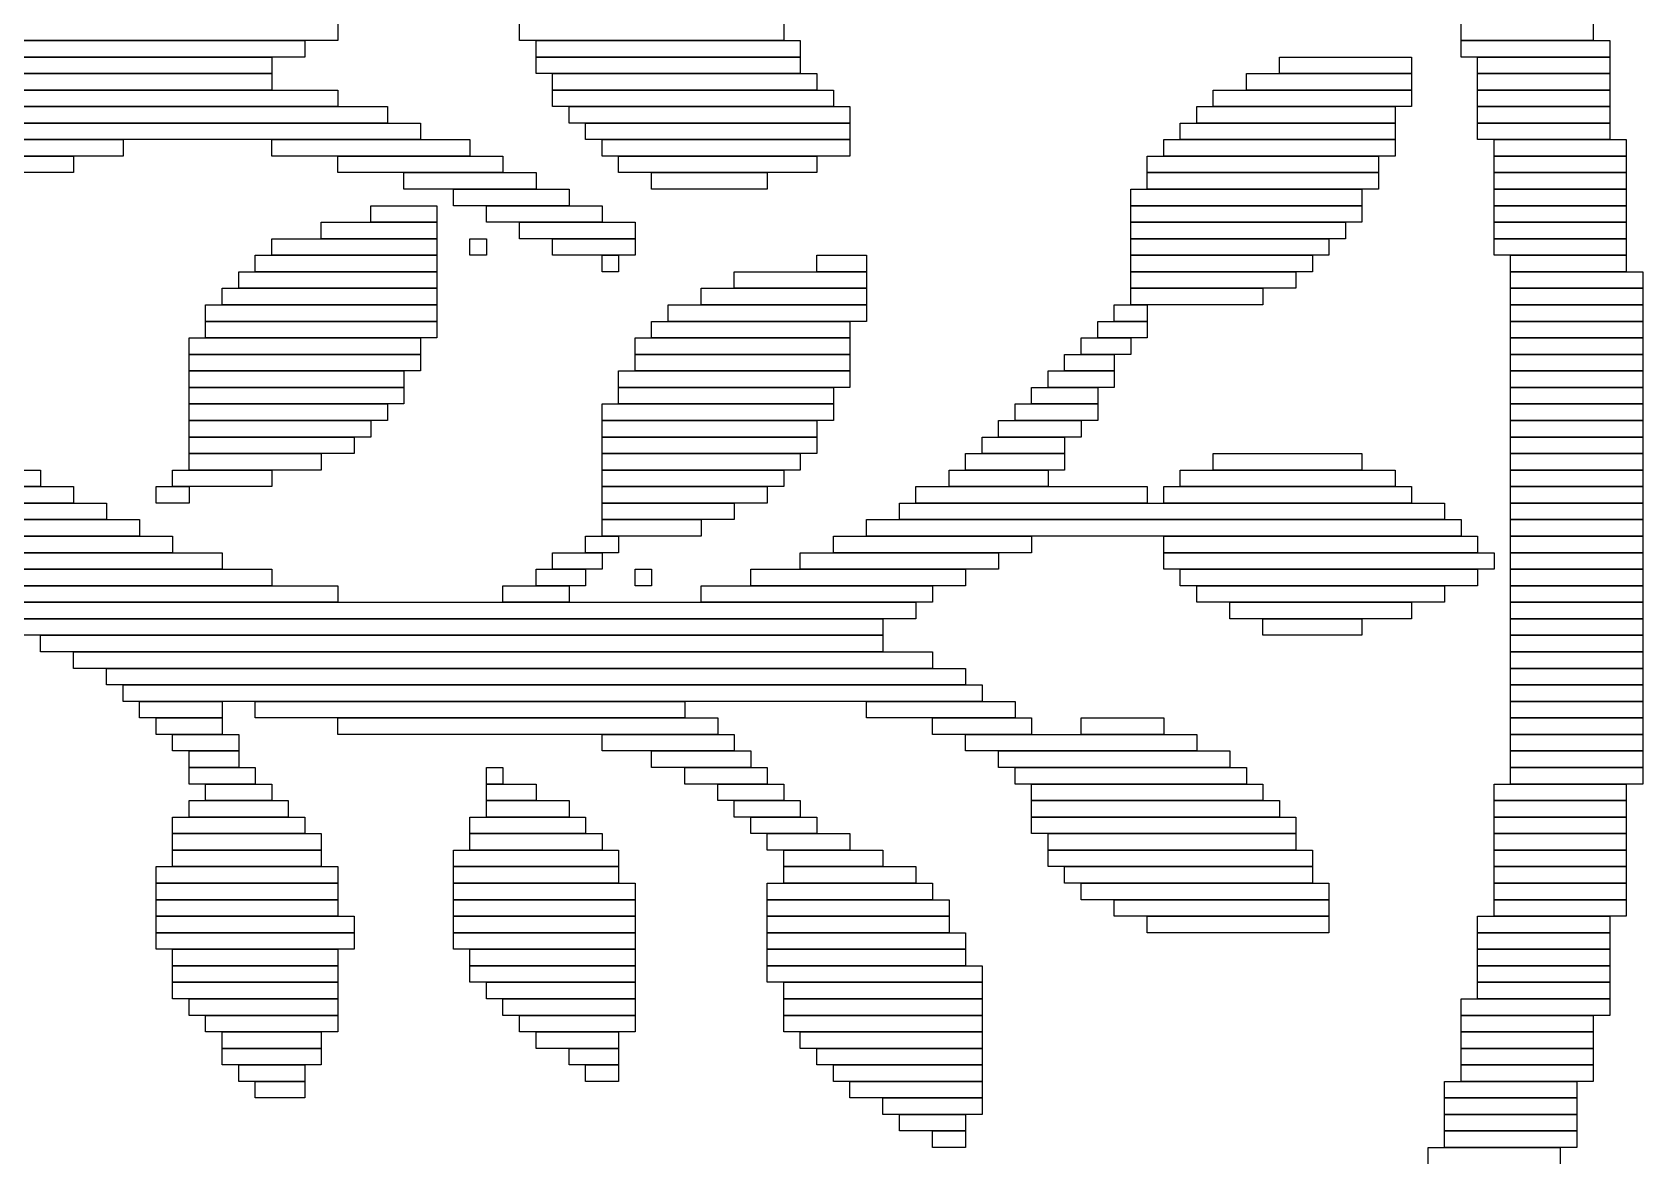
# Model space of a CAD drawing. Extents: x 366 to 657, y 364 to 660.
# Drawn here: x 559.5 to 657, y 474.5 to 542.5 of the extents above; entities that cross this region are included whole.
import ezdxf

# ---------------------------------------------------------------- set-up
doc = ezdxf.new("R2010")
doc.units = 0

msp = doc.modelspace()

# ---------------------------------------------------------------- linework, layer by layer
for p, q in [((578, 543), (578, 542)), ((589, 542), (589, 543)), ((605, 543), (605, 542)), ((646, 542), (646, 543)), ((654, 543), (654, 542)), ((555, 542), (576, 542)), ((578, 542), (558, 542)), ((576, 542), (576, 541)), ((605, 542), (589, 542)), ((590, 542), (606, 542)), ((590, 541), (590, 542)), ((606, 542), (606, 541)), ((654, 542), (646, 542)), ((646, 542), (655, 542)), ((646, 541), (646, 542)), ((655, 542), (655, 541)), ((552, 541), (574, 541)), ((576, 541), (555, 541)), ((574, 541), (574, 540)), ((606, 541), (590, 541)), ((590, 541), (606, 541)), ((590, 540), (590, 541)), ((606, 541), (606, 540)), ((635, 541), (643, 541)), ((635, 540), (635, 541)), ((643, 541), (643, 540)), ((655, 541), (646, 541)), ((647, 541), (655, 541)), ((647, 540), (647, 541)), ((655, 541), (655, 540)), ((549, 540), (574, 540)), ((574, 540), (552, 540)), ((574, 540), (574, 539)), ((606, 540), (590, 540)), ((591, 540), (607, 540)), ((591, 539), (591, 540)), ((607, 540), (607, 539)), ((633, 540), (643, 540)), ((633, 539), (633, 540)), ((643, 540), (635, 540)), ((643, 540), (643, 539)), ((655, 540), (647, 540)), ((647, 540), (655, 540)), ((647, 539), (647, 540)), ((655, 540), (655, 539)), ((546, 539), (578, 539)), ((574, 539), (549, 539)), ((578, 539), (578, 538)), ((607, 539), (591, 539)), ((591, 539), (608, 539)), ((591, 538), (591, 539)), ((608, 539), (608, 538)), ((631, 539), (643, 539)), ((631, 538), (631, 539)), ((643, 539), (633, 539)), ((643, 539), (643, 538)), ((655, 539), (647, 539)), ((647, 539), (655, 539)), ((647, 538), (647, 539)), ((655, 539), (655, 538)), ((543, 538), (581, 538)), ((578, 538), (546, 538)), ((581, 538), (581, 537)), ((608, 538), (591, 538)), ((592, 538), (609, 538)), ((592, 537), (592, 538)), ((609, 538), (609, 537)), ((630, 538), (642, 538)), ((630, 537), (630, 538)), ((643, 538), (631, 538)), ((642, 538), (642, 537)), ((655, 538), (647, 538)), ((647, 538), (655, 538)), ((647, 537), (647, 538)), ((655, 538), (655, 537)), ((541, 537), (583, 537)), ((581, 537), (543, 537)), ((583, 537), (583, 536)), ((609, 537), (592, 537)), ((593, 537), (609, 537)), ((593, 536), (593, 537)), ((609, 537), (609, 536)), ((629, 537), (642, 537)), ((629, 536), (629, 537)), ((642, 537), (630, 537)), ((642, 537), (642, 536)), ((655, 537), (647, 537)), ((647, 537), (655, 537)), ((647, 536), (647, 537)), ((655, 537), (655, 536)), ((539, 536), (565, 536)), ((583, 536), (541, 536)), ((565, 536), (565, 535)), ((574, 536), (586, 536)), ((574, 535), (574, 536)), ((586, 536), (586, 535)), ((609, 536), (593, 536)), ((594, 536), (609, 536)), ((594, 535), (594, 536)), ((609, 536), (609, 535)), ((628, 536), (642, 536)), ((628, 535), (628, 536)), ((642, 536), (629, 536)), ((642, 536), (642, 535)), ((655, 536), (647, 536)), ((648, 536), (656, 536)), ((648, 535), (648, 536)), ((656, 536), (656, 535)), ((537, 535), (562, 535)), ((565, 535), (539, 535)), ((562, 535), (562, 534)), ((586, 535), (574, 535)), ((578, 535), (588, 535)), ((578, 534), (578, 535)), ((588, 535), (588, 534)), ((609, 535), (594, 535)), ((595, 535), (607, 535)), ((595, 534), (595, 535)), ((607, 535), (607, 534)), ((627, 535), (641, 535)), ((627, 534), (627, 535)), ((642, 535), (628, 535)), ((641, 535), (641, 534)), ((656, 535), (648, 535)), ((648, 535), (656, 535)), ((648, 534), (648, 535)), ((656, 535), (656, 534)), ((562, 534), (537, 534)), ((588, 534), (578, 534)), ((582, 534), (590, 534)), ((582, 533), (582, 534)), ((590, 534), (590, 533)), ((607, 534), (595, 534)), ((597, 534), (604, 534)), ((597, 533), (597, 534)), ((604, 534), (604, 533)), ((641, 534), (627, 534)), ((627, 534), (641, 534)), ((627, 533), (627, 534)), ((641, 534), (641, 533)), ((656, 534), (648, 534)), ((648, 534), (656, 534)), ((648, 533), (648, 534)), ((656, 534), (656, 533)), ((590, 533), (582, 533)), ((585, 533), (592, 533)), ((585, 532), (585, 533)), ((592, 533), (592, 532)), ((604, 533), (597, 533)), ((626, 533), (640, 533)), ((626, 532), (626, 533)), ((641, 533), (627, 533)), ((640, 533), (640, 532)), ((656, 533), (648, 533)), ((648, 533), (656, 533)), ((648, 532), (648, 533)), ((656, 533), (656, 532)), ((580, 532), (584, 532)), ((580, 531), (580, 532)), ((584, 532), (584, 531)), ((592, 532), (585, 532)), ((587, 532), (594, 532)), ((587, 531), (587, 532)), ((594, 532), (594, 531)), ((640, 532), (626, 532)), ((626, 532), (640, 532)), ((626, 531), (626, 532)), ((640, 532), (640, 531)), ((656, 532), (648, 532)), ((648, 532), (656, 532)), ((648, 531), (648, 532)), ((656, 532), (656, 531)), ((577, 531), (584, 531)), ((577, 530), (577, 531)), ((584, 531), (580, 531)), ((584, 531), (584, 530)), ((594, 531), (587, 531)), ((589, 531), (596, 531)), ((589, 530), (589, 531)), ((596, 531), (596, 530)), ((640, 531), (626, 531)), ((626, 531), (639, 531)), ((626, 530), (626, 531)), ((639, 531), (639, 530)), ((656, 531), (648, 531)), ((648, 531), (656, 531)), ((648, 530), (648, 531)), ((656, 531), (656, 530)), ((574, 530), (584, 530)), ((574, 529), (574, 530)), ((584, 530), (577, 530)), ((584, 530), (584, 529)), ((586, 530), (587, 530)), ((586, 529), (586, 530)), ((587, 530), (587, 529)), ((596, 530), (589, 530)), ((591, 530), (596, 530)), ((591, 529), (591, 530)), ((596, 530), (596, 529)), ((639, 530), (626, 530)), ((626, 530), (638, 530)), ((626, 529), (626, 530)), ((638, 530), (638, 529)), ((656, 530), (648, 530)), ((648, 530), (656, 530)), ((648, 529), (648, 530)), ((656, 530), (656, 529)), ((573, 529), (584, 529)), ((573, 528), (573, 529)), ((584, 529), (574, 529)), ((584, 529), (584, 528)), ((587, 529), (586, 529)), ((596, 529), (591, 529)), ((594, 529), (595, 529)), ((594, 528), (594, 529)), ((595, 529), (595, 528)), ((607, 529), (610, 529)), ((607, 528), (607, 529)), ((610, 529), (610, 528)), ((638, 529), (626, 529)), ((626, 529), (637, 529)), ((626, 528), (626, 529)), ((637, 529), (637, 528)), ((656, 529), (648, 529)), ((649, 529), (656, 529)), ((649, 528), (649, 529)), ((656, 529), (656, 528)), ((572, 528), (584, 528)), ((572, 527), (572, 528)), ((584, 528), (573, 528)), ((584, 528), (584, 527)), ((595, 528), (594, 528)), ((602, 528), (610, 528)), ((602, 527), (602, 528)), ((610, 528), (607, 528)), ((610, 528), (610, 527)), ((637, 528), (626, 528)), ((626, 528), (636, 528)), ((626, 527), (626, 528)), ((636, 528), (636, 527)), ((656, 528), (649, 528)), ((649, 528), (657, 528)), ((649, 527), (649, 528)), ((657, 528), (657, 527)), ((571, 527), (584, 527)), ((571, 526), (571, 527)), ((584, 527), (572, 527)), ((584, 527), (584, 526)), ((600, 527), (610, 527)), ((600, 526), (600, 527)), ((610, 527), (602, 527)), ((610, 527), (610, 526)), ((636, 527), (626, 527)), ((626, 527), (634, 527)), ((626, 526), (626, 527)), ((634, 527), (634, 526)), ((657, 527), (649, 527)), ((649, 527), (657, 527)), ((649, 526), (649, 527)), ((657, 527), (657, 526)), ((570, 526), (584, 526)), ((570, 525), (570, 526)), ((584, 526), (571, 526)), ((584, 526), (584, 525)), ((598, 526), (610, 526)), ((598, 525), (598, 526)), ((610, 526), (600, 526)), ((610, 526), (610, 525)), ((625, 526), (627, 526)), ((625, 525), (625, 526)), ((634, 526), (626, 526)), ((627, 526), (627, 525)), ((657, 526), (649, 526)), ((649, 526), (657, 526)), ((649, 525), (649, 526)), ((657, 526), (657, 525)), ((584, 525), (570, 525)), ((570, 525), (584, 525)), ((570, 524), (570, 525)), ((584, 525), (584, 524)), ((597, 525), (609, 525)), ((597, 524), (597, 525)), ((610, 525), (598, 525)), ((609, 525), (609, 524)), ((624, 525), (627, 525)), ((624, 524), (624, 525)), ((627, 525), (625, 525)), ((627, 525), (627, 524)), ((657, 525), (649, 525)), ((649, 525), (657, 525)), ((649, 524), (649, 525)), ((657, 525), (657, 524)), ((569, 524), (583, 524)), ((569, 523), (569, 524)), ((584, 524), (570, 524)), ((583, 524), (583, 523)), ((596, 524), (609, 524)), ((596, 523), (596, 524)), ((609, 524), (597, 524)), ((609, 524), (609, 523)), ((623, 524), (626, 524)), ((623, 523), (623, 524)), ((627, 524), (624, 524)), ((626, 524), (626, 523)), ((657, 524), (649, 524)), ((649, 524), (657, 524)), ((649, 523), (649, 524)), ((657, 524), (657, 523)), ((583, 523), (569, 523)), ((569, 523), (583, 523)), ((569, 522), (569, 523)), ((583, 523), (583, 522)), ((609, 523), (596, 523)), ((596, 523), (609, 523)), ((596, 522), (596, 523)), ((609, 523), (609, 522)), ((622, 523), (625, 523)), ((622, 522), (622, 523)), ((626, 523), (623, 523)), ((625, 523), (625, 522)), ((657, 523), (649, 523)), ((649, 523), (657, 523)), ((649, 522), (649, 523)), ((657, 523), (657, 522)), ((583, 522), (569, 522)), ((569, 522), (582, 522)), ((569, 521), (569, 522)), ((582, 522), (582, 521)), ((595, 522), (609, 522)), ((595, 521), (595, 522)), ((609, 522), (596, 522)), ((609, 522), (609, 521)), ((621, 522), (625, 522)), ((621, 521), (621, 522)), ((625, 522), (622, 522)), ((625, 522), (625, 521)), ((657, 522), (649, 522)), ((649, 522), (657, 522)), ((649, 521), (649, 522)), ((657, 522), (657, 521)), ((582, 521), (569, 521)), ((569, 521), (582, 521)), ((569, 520), (569, 521)), ((582, 521), (582, 520)), ((609, 521), (595, 521)), ((595, 521), (608, 521)), ((595, 520), (595, 521)), ((608, 521), (608, 520)), ((620, 521), (624, 521)), ((620, 520), (620, 521)), ((625, 521), (621, 521)), ((624, 521), (624, 520)), ((657, 521), (649, 521)), ((649, 521), (657, 521)), ((649, 520), (649, 521)), ((657, 521), (657, 520)), ((582, 520), (569, 520)), ((569, 520), (581, 520)), ((569, 519), (569, 520)), ((581, 520), (581, 519)), ((594, 520), (608, 520)), ((594, 519), (594, 520)), ((608, 520), (595, 520)), ((608, 520), (608, 519)), ((619, 520), (624, 520)), ((619, 519), (619, 520)), ((624, 520), (620, 520)), ((624, 520), (624, 519)), ((657, 520), (649, 520)), ((649, 520), (657, 520)), ((649, 519), (649, 520)), ((657, 520), (657, 519)), ((581, 519), (569, 519)), ((569, 519), (580, 519)), ((569, 518), (569, 519)), ((580, 519), (580, 518)), ((608, 519), (594, 519)), ((594, 519), (607, 519)), ((594, 518), (594, 519)), ((607, 519), (607, 518)), ((618, 519), (623, 519)), ((618, 518), (618, 519)), ((624, 519), (619, 519)), ((623, 519), (623, 518)), ((657, 519), (649, 519)), ((649, 519), (657, 519)), ((649, 518), (649, 519)), ((657, 519), (657, 518)), ((580, 518), (569, 518)), ((569, 518), (579, 518)), ((569, 517), (569, 518)), ((579, 518), (579, 517)), ((607, 518), (594, 518)), ((594, 518), (607, 518)), ((594, 517), (594, 518)), ((607, 518), (607, 517)), ((617, 518), (622, 518)), ((617, 517), (617, 518)), ((623, 518), (618, 518)), ((622, 518), (622, 517)), ((657, 518), (649, 518)), ((649, 518), (657, 518)), ((649, 517), (649, 518)), ((657, 518), (657, 517)), ((579, 517), (569, 517)), ((569, 517), (577, 517)), ((569, 516), (569, 517)), ((577, 517), (577, 516)), ((607, 517), (594, 517)), ((594, 517), (606, 517)), ((594, 516), (594, 517)), ((606, 517), (606, 516)), ((616, 517), (622, 517)), ((616, 516), (616, 517)), ((622, 517), (617, 517)), ((622, 517), (622, 516)), ((631, 517), (640, 517)), ((631, 516), (631, 517)), ((640, 517), (640, 516)), ((657, 517), (649, 517)), ((649, 517), (657, 517)), ((649, 516), (649, 517)), ((657, 517), (657, 516)), ((516, 516), (560, 516)), ((560, 516), (560, 515)), ((568, 516), (574, 516)), ((568, 515), (568, 516)), ((577, 516), (569, 516)), ((574, 516), (574, 515)), ((606, 516), (594, 516)), ((594, 516), (605, 516)), ((594, 515), (594, 516)), ((605, 516), (605, 515)), ((615, 516), (621, 516)), ((615, 515), (615, 516)), ((622, 516), (616, 516)), ((621, 516), (621, 515)), ((629, 516), (642, 516)), ((629, 515), (629, 516)), ((640, 516), (631, 516)), ((642, 516), (642, 515)), ((657, 516), (649, 516)), ((649, 516), (657, 516)), ((649, 515), (649, 516)), ((657, 516), (657, 515)), ((515, 515), (562, 515)), ((560, 515), (516, 515)), ((562, 515), (562, 514)), ((567, 515), (569, 515)), ((567, 514), (567, 515)), ((574, 515), (568, 515)), ((569, 515), (569, 514)), ((605, 515), (594, 515)), ((594, 515), (604, 515)), ((594, 514), (594, 515)), ((604, 515), (604, 514)), ((613, 515), (627, 515)), ((613, 514), (613, 515)), ((621, 515), (615, 515)), ((627, 515), (627, 514)), ((628, 515), (643, 515)), ((628, 514), (628, 515)), ((642, 515), (629, 515)), ((643, 515), (643, 514)), ((657, 515), (649, 515)), ((649, 515), (657, 515)), ((649, 514), (649, 515)), ((657, 515), (657, 514)), ((562, 514), (515, 514)), ((515, 514), (564, 514)), ((564, 514), (564, 513)), ((569, 514), (567, 514)), ((604, 514), (594, 514)), ((594, 514), (602, 514)), ((594, 513), (594, 514)), ((602, 514), (602, 513)), ((612, 514), (645, 514)), ((612, 513), (612, 514)), ((627, 514), (613, 514)), ((643, 514), (628, 514)), ((645, 514), (645, 513)), ((657, 514), (649, 514)), ((649, 514), (657, 514)), ((649, 513), (649, 514)), ((657, 514), (657, 513)), ((514, 513), (566, 513)), ((564, 513), (515, 513)), ((566, 513), (566, 512)), ((602, 513), (594, 513)), ((594, 513), (600, 513)), ((594, 512), (594, 513)), ((600, 513), (600, 512)), ((610, 513), (646, 513)), ((610, 512), (610, 513)), ((645, 513), (612, 513)), ((646, 513), (646, 512)), ((657, 513), (649, 513)), ((649, 513), (657, 513)), ((649, 512), (649, 513)), ((657, 513), (657, 512)), ((566, 512), (514, 512)), ((514, 512), (568, 512)), ((568, 512), (568, 511)), ((593, 512), (595, 512)), ((593, 511), (593, 512)), ((600, 512), (594, 512)), ((595, 512), (595, 511)), ((608, 512), (620, 512)), ((608, 511), (608, 512)), ((646, 512), (610, 512)), ((620, 512), (620, 511)), ((628, 512), (647, 512)), ((628, 511), (628, 512)), ((647, 512), (647, 511)), ((657, 512), (649, 512)), ((649, 512), (657, 512)), ((649, 511), (649, 512)), ((657, 512), (657, 511)), ((568, 511), (514, 511)), ((548, 511), (571, 511)), ((571, 511), (571, 510)), ((591, 511), (594, 511)), ((591, 510), (591, 511)), ((595, 511), (593, 511)), ((594, 511), (594, 510)), ((606, 511), (618, 511)), ((606, 510), (606, 511)), ((620, 511), (608, 511)), ((618, 511), (618, 510)), ((647, 511), (628, 511)), ((628, 511), (648, 511)), ((628, 510), (628, 511)), ((648, 511), (648, 510)), ((657, 511), (649, 511)), ((649, 511), (657, 511)), ((649, 510), (649, 511)), ((657, 511), (657, 510)), ((571, 510), (548, 510)), ((552, 510), (574, 510)), ((574, 510), (574, 509)), ((590, 510), (593, 510)), ((590, 509), (590, 510)), ((594, 510), (591, 510)), ((593, 510), (593, 509)), ((596, 510), (597, 510)), ((596, 509), (596, 510)), ((597, 510), (597, 509)), ((603, 510), (616, 510)), ((603, 509), (603, 510)), ((618, 510), (606, 510)), ((616, 510), (616, 509)), ((648, 510), (628, 510)), ((629, 510), (647, 510)), ((629, 509), (629, 510)), ((647, 510), (647, 509)), ((657, 510), (649, 510)), ((649, 510), (657, 510)), ((649, 509), (649, 510)), ((657, 510), (657, 509)), ((574, 509), (552, 509)), ((554, 509), (578, 509)), ((578, 509), (578, 508)), ((588, 509), (592, 509)), ((588, 508), (588, 509)), ((593, 509), (590, 509)), ((592, 509), (592, 508)), ((597, 509), (596, 509)), ((600, 509), (614, 509)), ((600, 508), (600, 509)), ((616, 509), (603, 509)), ((614, 509), (614, 508)), ((647, 509), (629, 509)), ((630, 509), (645, 509)), ((630, 508), (630, 509)), ((645, 509), (645, 508)), ((657, 509), (649, 509)), ((649, 509), (657, 509)), ((649, 508), (649, 509)), ((657, 509), (657, 508)), ((578, 508), (554, 508)), ((556, 508), (613, 508)), ((592, 508), (588, 508)), ((614, 508), (600, 508)), ((613, 508), (613, 507)), ((645, 508), (630, 508)), ((632, 508), (643, 508)), ((632, 507), (632, 508)), ((643, 508), (643, 507)), ((657, 508), (649, 508)), ((649, 508), (657, 508)), ((649, 507), (649, 508)), ((657, 508), (657, 507)), ((613, 507), (556, 507)), ((558, 507), (611, 507)), ((611, 507), (611, 506)), ((643, 507), (632, 507)), ((634, 507), (640, 507)), ((634, 506), (634, 507)), ((640, 507), (640, 506)), ((657, 507), (649, 507)), ((649, 507), (657, 507)), ((649, 506), (649, 507)), ((657, 507), (657, 506)), ((611, 506), (558, 506)), ((560, 506), (611, 506)), ((560, 505), (560, 506)), ((611, 506), (611, 505)), ((640, 506), (634, 506)), ((657, 506), (649, 506)), ((649, 506), (657, 506)), ((649, 505), (649, 506)), ((657, 506), (657, 505)), ((611, 505), (560, 505)), ((562, 505), (614, 505)), ((562, 504), (562, 505)), ((614, 505), (614, 504)), ((657, 505), (649, 505)), ((649, 505), (657, 505)), ((649, 504), (649, 505)), ((657, 505), (657, 504)), ((614, 504), (562, 504)), ((564, 504), (616, 504)), ((564, 503), (564, 504)), ((616, 504), (616, 503)), ((657, 504), (649, 504)), ((649, 504), (657, 504)), ((649, 503), (649, 504)), ((657, 504), (657, 503)), ((616, 503), (564, 503)), ((565, 503), (617, 503)), ((565, 502), (565, 503)), ((617, 503), (617, 502)), ((657, 503), (649, 503)), ((649, 503), (657, 503)), ((649, 502), (649, 503)), ((657, 503), (657, 502)), ((617, 502), (565, 502)), ((566, 502), (571, 502)), ((566, 501), (566, 502)), ((571, 502), (571, 501)), ((573, 502), (599, 502)), ((573, 501), (573, 502)), ((599, 502), (599, 501)), ((610, 502), (619, 502)), ((610, 501), (610, 502)), ((619, 502), (619, 501)), ((657, 502), (649, 502)), ((649, 502), (657, 502)), ((649, 501), (649, 502)), ((657, 502), (657, 501)), ((571, 501), (566, 501)), ((567, 501), (571, 501)), ((567, 500), (567, 501)), ((571, 501), (571, 500)), ((599, 501), (573, 501)), ((578, 501), (601, 501)), ((578, 500), (578, 501)), ((601, 501), (601, 500)), ((619, 501), (610, 501)), ((614, 501), (620, 501)), ((614, 500), (614, 501)), ((620, 501), (620, 500)), ((623, 501), (628, 501)), ((623, 500), (623, 501)), ((628, 501), (628, 500)), ((657, 501), (649, 501)), ((649, 501), (657, 501)), ((649, 500), (649, 501)), ((657, 501), (657, 500)), ((571, 500), (567, 500)), ((568, 500), (572, 500)), ((568, 499), (568, 500)), ((572, 500), (572, 499)), ((601, 500), (578, 500)), ((594, 500), (602, 500)), ((594, 499), (594, 500)), ((602, 500), (602, 499)), ((620, 500), (614, 500)), ((616, 500), (630, 500)), ((616, 499), (616, 500)), ((628, 500), (623, 500)), ((630, 500), (630, 499)), ((657, 500), (649, 500)), ((649, 500), (657, 500)), ((649, 499), (649, 500)), ((657, 500), (657, 499)), ((572, 499), (568, 499)), ((569, 499), (572, 499)), ((569, 498), (569, 499)), ((572, 499), (572, 498)), ((602, 499), (594, 499)), ((597, 499), (603, 499)), ((597, 498), (597, 499)), ((603, 499), (603, 498)), ((630, 499), (616, 499)), ((618, 499), (632, 499)), ((618, 498), (618, 499)), ((632, 499), (632, 498)), ((657, 499), (649, 499)), ((649, 499), (657, 499)), ((649, 498), (649, 499)), ((657, 499), (657, 498)), ((572, 498), (569, 498)), ((569, 498), (573, 498)), ((569, 497), (569, 498)), ((573, 498), (573, 497)), ((587, 498), (588, 498)), ((587, 497), (587, 498)), ((588, 498), (588, 497)), ((603, 498), (597, 498)), ((599, 498), (604, 498)), ((599, 497), (599, 498)), ((604, 498), (604, 497)), ((632, 498), (618, 498)), ((619, 498), (633, 498)), ((619, 497), (619, 498)), ((633, 498), (633, 497)), ((657, 498), (649, 498)), ((649, 498), (657, 498)), ((649, 497), (649, 498)), ((657, 498), (657, 497)), ((573, 497), (569, 497)), ((570, 497), (574, 497)), ((570, 496), (570, 497)), ((574, 497), (574, 496)), ((588, 497), (587, 497)), ((587, 497), (590, 497)), ((587, 496), (587, 497)), ((590, 497), (590, 496)), ((604, 497), (599, 497)), ((601, 497), (605, 497)), ((601, 496), (601, 497)), ((605, 497), (605, 496)), ((633, 497), (619, 497)), ((620, 497), (634, 497)), ((620, 496), (620, 497)), ((634, 497), (634, 496)), ((648, 497), (656, 497)), ((648, 496), (648, 497)), ((657, 497), (649, 497)), ((656, 497), (656, 496)), ((569, 496), (575, 496)), ((569, 495), (569, 496)), ((574, 496), (570, 496)), ((575, 496), (575, 495)), ((590, 496), (587, 496)), ((587, 496), (592, 496)), ((587, 495), (587, 496)), ((592, 496), (592, 495)), ((605, 496), (601, 496)), ((602, 496), (606, 496)), ((602, 495), (602, 496)), ((606, 496), (606, 495)), ((634, 496), (620, 496)), ((620, 496), (635, 496)), ((620, 495), (620, 496)), ((635, 496), (635, 495)), ((656, 496), (648, 496)), ((648, 496), (656, 496)), ((648, 495), (648, 496)), ((656, 496), (656, 495)), ((568, 495), (576, 495)), ((568, 494), (568, 495)), ((575, 495), (569, 495)), ((576, 495), (576, 494)), ((586, 495), (593, 495)), ((586, 494), (586, 495)), ((592, 495), (587, 495)), ((593, 495), (593, 494)), ((606, 495), (602, 495)), ((603, 495), (607, 495)), ((603, 494), (603, 495)), ((607, 495), (607, 494)), ((635, 495), (620, 495)), ((620, 495), (636, 495)), ((620, 494), (620, 495)), ((636, 495), (636, 494)), ((656, 495), (648, 495)), ((648, 495), (656, 495)), ((648, 494), (648, 495)), ((656, 495), (656, 494)), ((576, 494), (568, 494)), ((568, 494), (577, 494)), ((568, 493), (568, 494)), ((577, 494), (577, 493)), ((593, 494), (586, 494)), ((586, 494), (594, 494)), ((586, 493), (586, 494)), ((594, 494), (594, 493)), ((607, 494), (603, 494)), ((604, 494), (609, 494)), ((604, 493), (604, 494)), ((609, 494), (609, 493)), ((636, 494), (620, 494)), ((621, 494), (636, 494)), ((621, 493), (621, 494)), ((636, 494), (636, 493)), ((656, 494), (648, 494)), ((648, 494), (656, 494)), ((648, 493), (648, 494)), ((656, 494), (656, 493)), ((577, 493), (568, 493)), ((568, 493), (577, 493)), ((568, 492), (568, 493)), ((577, 493), (577, 492)), ((585, 493), (595, 493)), ((585, 492), (585, 493)), ((594, 493), (586, 493)), ((595, 493), (595, 492)), ((609, 493), (604, 493)), ((605, 493), (611, 493)), ((605, 492), (605, 493)), ((611, 493), (611, 492)), ((636, 493), (621, 493)), ((621, 493), (637, 493)), ((621, 492), (621, 493)), ((637, 493), (637, 492)), ((656, 493), (648, 493)), ((648, 493), (656, 493)), ((648, 492), (648, 493)), ((656, 493), (656, 492)), ((567, 492), (578, 492)), ((567, 491), (567, 492)), ((577, 492), (568, 492)), ((578, 492), (578, 491)), ((595, 492), (585, 492)), ((585, 492), (595, 492)), ((585, 491), (585, 492)), ((595, 492), (595, 491)), ((611, 492), (605, 492)), ((605, 492), (613, 492)), ((605, 491), (605, 492)), ((613, 492), (613, 491)), ((637, 492), (621, 492)), ((622, 492), (637, 492)), ((622, 491), (622, 492)), ((637, 492), (637, 491)), ((656, 492), (648, 492)), ((648, 492), (656, 492)), ((648, 491), (648, 492)), ((656, 492), (656, 491)), ((578, 491), (567, 491)), ((567, 491), (578, 491)), ((567, 490), (567, 491)), ((578, 491), (578, 490)), ((595, 491), (585, 491)), ((585, 491), (596, 491)), ((585, 490), (585, 491)), ((596, 491), (596, 490)), ((604, 491), (614, 491)), ((604, 490), (604, 491)), ((613, 491), (605, 491)), ((614, 491), (614, 490)), ((637, 491), (622, 491)), ((623, 491), (638, 491)), ((623, 490), (623, 491)), ((638, 491), (638, 490)), ((656, 491), (648, 491)), ((648, 491), (656, 491)), ((648, 490), (648, 491)), ((656, 491), (656, 490)), ((578, 490), (567, 490)), ((567, 490), (578, 490)), ((567, 489), (567, 490)), ((578, 490), (578, 489)), ((596, 490), (585, 490)), ((585, 490), (596, 490)), ((585, 489), (585, 490)), ((596, 490), (596, 489)), ((614, 490), (604, 490)), ((604, 490), (615, 490)), ((604, 489), (604, 490)), ((615, 490), (615, 489)), ((638, 490), (623, 490)), ((625, 490), (638, 490)), ((625, 489), (625, 490)), ((638, 490), (638, 489)), ((656, 490), (648, 490)), ((648, 490), (656, 490)), ((648, 489), (648, 490)), ((656, 490), (656, 489)), ((578, 489), (567, 489)), ((567, 489), (579, 489)), ((567, 488), (567, 489)), ((579, 489), (579, 488)), ((596, 489), (585, 489)), ((585, 489), (596, 489)), ((585, 488), (585, 489)), ((596, 489), (596, 488)), ((615, 489), (604, 489)), ((604, 489), (615, 489)), ((604, 488), (604, 489)), ((615, 489), (615, 488)), ((638, 489), (625, 489)), ((627, 489), (638, 489)), ((627, 488), (627, 489)), ((638, 489), (638, 488)), ((647, 489), (655, 489)), ((647, 488), (647, 489)), ((656, 489), (648, 489)), ((655, 489), (655, 488)), ((579, 488), (567, 488)), ((567, 488), (579, 488)), ((567, 487), (567, 488)), ((579, 488), (579, 487)), ((596, 488), (585, 488)), ((585, 488), (596, 488)), ((585, 487), (585, 488)), ((596, 488), (596, 487)), ((615, 488), (604, 488)), ((604, 488), (616, 488)), ((604, 487), (604, 488)), ((616, 488), (616, 487)), ((638, 488), (627, 488)), ((655, 488), (647, 488)), ((647, 488), (655, 488)), ((647, 487), (647, 488)), ((655, 488), (655, 487)), ((579, 487), (567, 487)), ((568, 487), (578, 487)), ((568, 486), (568, 487)), ((578, 487), (578, 486)), ((596, 487), (585, 487)), ((586, 487), (596, 487)), ((586, 486), (586, 487)), ((596, 487), (596, 486)), ((616, 487), (604, 487)), ((604, 487), (616, 487)), ((604, 486), (604, 487)), ((616, 487), (616, 486)), ((655, 487), (647, 487)), ((647, 487), (655, 487)), ((647, 486), (647, 487)), ((655, 487), (655, 486)), ((578, 486), (568, 486)), ((568, 486), (578, 486)), ((568, 485), (568, 486)), ((578, 486), (578, 485)), ((596, 486), (586, 486)), ((586, 486), (596, 486)), ((586, 485), (586, 486)), ((596, 486), (596, 485)), ((616, 486), (604, 486)), ((604, 486), (617, 486)), ((604, 485), (604, 486)), ((617, 486), (617, 485)), ((655, 486), (647, 486)), ((647, 486), (655, 486)), ((647, 485), (647, 486)), ((655, 486), (655, 485)), ((578, 485), (568, 485)), ((568, 485), (578, 485)), ((568, 484), (568, 485)), ((578, 485), (578, 484)), ((596, 485), (586, 485)), ((587, 485), (596, 485)), ((587, 484), (587, 485)), ((596, 485), (596, 484)), ((617, 485), (604, 485)), ((605, 485), (617, 485)), ((605, 484), (605, 485)), ((617, 485), (617, 484)), ((655, 485), (647, 485)), ((647, 485), (655, 485)), ((647, 484), (647, 485)), ((655, 485), (655, 484)), ((578, 484), (568, 484)), ((569, 484), (578, 484)), ((569, 483), (569, 484)), ((578, 484), (578, 483)), ((596, 484), (587, 484)), ((588, 484), (596, 484)), ((588, 483), (588, 484)), ((596, 484), (596, 483)), ((617, 484), (605, 484)), ((605, 484), (617, 484)), ((605, 483), (605, 484)), ((617, 484), (617, 483)), ((646, 484), (655, 484)), ((646, 483), (646, 484)), ((655, 484), (647, 484)), ((655, 484), (655, 483)), ((578, 483), (569, 483)), ((570, 483), (578, 483)), ((570, 482), (570, 483)), ((578, 483), (578, 482)), ((596, 483), (588, 483)), ((589, 483), (596, 483)), ((589, 482), (589, 483)), ((596, 483), (596, 482)), ((617, 483), (605, 483)), ((605, 483), (617, 483)), ((605, 482), (605, 483)), ((617, 483), (617, 482)), ((655, 483), (646, 483)), ((646, 483), (654, 483)), ((646, 482), (646, 483)), ((654, 483), (654, 482)), ((578, 482), (570, 482)), ((571, 482), (577, 482)), ((571, 481), (571, 482)), ((577, 482), (577, 481)), ((596, 482), (589, 482)), ((590, 482), (595, 482)), ((590, 481), (590, 482)), ((595, 482), (595, 481)), ((617, 482), (605, 482)), ((606, 482), (617, 482)), ((606, 481), (606, 482)), ((617, 482), (617, 481)), ((654, 482), (646, 482)), ((646, 482), (654, 482)), ((646, 481), (646, 482)), ((654, 482), (654, 481)), ((577, 481), (571, 481)), ((571, 481), (577, 481)), ((571, 480), (571, 481)), ((577, 481), (577, 480)), ((595, 481), (590, 481)), ((592, 481), (595, 481)), ((592, 480), (592, 481)), ((595, 481), (595, 480)), ((617, 481), (606, 481)), ((607, 481), (617, 481)), ((607, 480), (607, 481)), ((617, 481), (617, 480)), ((654, 481), (646, 481)), ((646, 481), (654, 481)), ((646, 480), (646, 481)), ((654, 481), (654, 480)), ((577, 480), (571, 480)), ((572, 480), (576, 480)), ((572, 479), (572, 480)), ((576, 480), (576, 479)), ((595, 480), (592, 480)), ((593, 480), (595, 480)), ((593, 479), (593, 480)), ((595, 480), (595, 479)), ((617, 480), (607, 480)), ((608, 480), (617, 480)), ((608, 479), (608, 480)), ((617, 480), (617, 479)), ((654, 480), (646, 480)), ((646, 480), (654, 480)), ((646, 479), (646, 480)), ((654, 480), (654, 479)), ((576, 479), (572, 479)), ((573, 479), (576, 479)), ((573, 478), (573, 479)), ((576, 479), (576, 478)), ((595, 479), (593, 479)), ((617, 479), (608, 479)), ((609, 479), (617, 479)), ((609, 478), (609, 479)), ((617, 479), (617, 478)), ((645, 479), (653, 479)), ((645, 478), (645, 479)), ((654, 479), (646, 479)), ((653, 479), (653, 478)), ((576, 478), (573, 478)), ((617, 478), (609, 478)), ((611, 478), (617, 478)), ((611, 477), (611, 478)), ((617, 478), (617, 477)), ((653, 478), (645, 478)), ((645, 478), (653, 478)), ((645, 477), (645, 478)), ((653, 478), (653, 477)), ((617, 477), (611, 477)), ((612, 477), (616, 477)), ((612, 476), (612, 477)), ((616, 477), (616, 476)), ((653, 477), (645, 477)), ((645, 477), (653, 477)), ((645, 476), (645, 477)), ((653, 477), (653, 476)), ((616, 476), (612, 476)), ((614, 476), (616, 476)), ((614, 475), (614, 476)), ((616, 476), (616, 475)), ((653, 476), (645, 476)), ((645, 476), (653, 476)), ((645, 475), (645, 476)), ((653, 476), (653, 475)), ((616, 475), (614, 475)), ((644, 475), (652, 475)), ((644, 474), (644, 475)), ((653, 475), (645, 475)), ((652, 475), (652, 474))]:
    msp.add_line(p, q)

doc.saveas('drawing.dxf')
